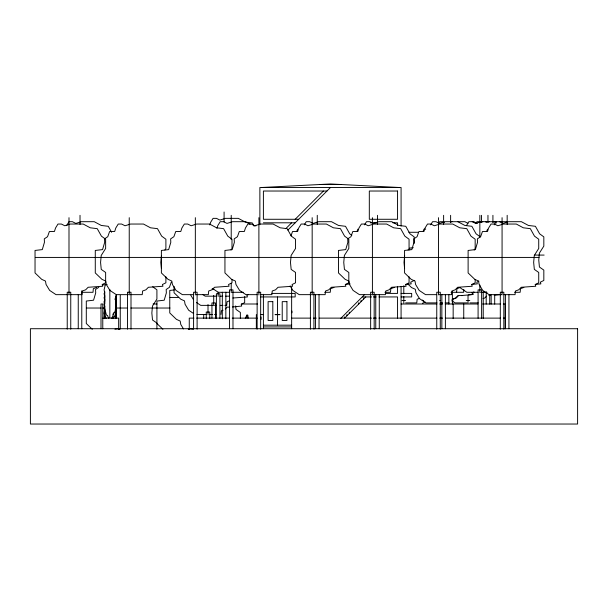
<?xml version="1.0" encoding="UTF-8"?>
<svg xmlns="http://www.w3.org/2000/svg" width="608" height="608" viewBox="0 0 608 608"><rect width="100%" height="100%" fill="white"/><g stroke="black" fill="none" stroke-linecap="round" stroke-linejoin="round"><path stroke-width="0.91" d="M104.622 301.454L104.758 297.016L104.097 293.687L104.926 291.901M104.644 304.471L104.758 300.922L104.097 297.586L104.926 295.807M104.644 308.37L104.736 305.71M104.644 312.276L104.758 308.727M104.644 316.175L104.736 313.515M161.462 255.459L160.831 262.436L161.416 268.516M404.632 255.459L404.001 262.436L404.586 268.516M220.993 314.473L221.35 310.832L223.022 310.232M452.002 301.066L452.185 299.25L455.536 298.034L457.991 295.518L462.118 295.579M452.534 302.89L452.892 299.25L456.236 298.034L458.698 295.518M456.593 292.296L456.95 288.663L460.302 287.447M463.866 289.568L463.6 292.296L451.03 292.296M116.318 300.489L115.231 310.855L114.213 313.006L113.871 312.679L113.384 313.196L112.966 314.716L113.666 314.161L111.697 318.318M116.318 304.388L115.231 314.762L114.213 316.912L113.871 316.578L113.384 317.095L112.966 318.622M116.318 308.294L115.231 318.668M115.664 318.516L116.318 312.2M116.128 317.908L116.318 316.099M245.298 318.516L246.78 315.088L247.813 315.157L248.216 318.121M108.444 318.242L107.586 315.461L106.385 315.073L105.724 312.36L105.511 312.732L105.085 312.079L104.728 308.689M115.725 297.928L116.318 295.366M115.725 301.834L116.318 299.273L115.33 299.736L114.965 299.379L116.318 295.024M115.725 305.733L116.318 303.179M115.725 309.639L116.318 307.078M115.725 313.546L116.318 310.984M115.725 317.444L116.318 314.883M105.45 284.24L104.097 289.78L104.758 293.109L104.644 304.061M104.675 303.118L104.067 304.403L104.713 306.858M104.675 307.025L104.067 308.302L104.713 310.756M104.675 310.924L104.067 312.208L104.819 318.174M104.675 314.83L104.067 316.114L104.713 318.569M290.974 235.843L292.554 231.511L297.608 231.488L298.718 228L301.158 224.04L304.555 224.04L307.96 225.766L313.515 224.04L326.39 224.04L333.42 227.802L340.419 228.654L344.607 236.147L348.817 239.225L348.817 248.467L344.386 255.459L343.756 262.436L344.424 269.39L348.817 272.452L348.817 282.811L345.367 284.521L345.861 286.246L331.314 287.28L328.852 289.796L325.5 291.012L325.143 294.652L313.097 294.652M209.806 224.93L210.634 222.315L213.074 218.356L216.471 218.356L219.876 220.081L225.431 218.356L238.306 218.356L245.336 222.118L252.335 222.969L254.007 225.963M216.942 228.266L217.77 225.652L220.21 221.692L223.607 221.692L227.012 223.41L232.568 221.692L245.442 221.692L250.131 224.2M104.378 304.57L104.28 307.732M104.378 308.469L104.28 311.638M104.378 316.282L104.219 318.668M115.786 300.496L116.318 298.931M115.786 304.395L116.318 302.83M115.786 308.302L116.318 306.736M115.786 312.208L116.318 310.642M115.786 316.107L116.318 314.541M115.71 298.855L116.318 297.342L115.543 297.312M115.71 302.754L116.318 301.249L115.543 301.211M115.71 306.66L116.318 305.148L115.543 305.117M115.71 310.566L116.318 309.054L115.543 309.024M115.71 317.315L116.318 315.803L115.543 315.772M171.281 282.112L169.427 287.31L166.182 289.469L166.349 292.919L164.198 300.208L156.932 301.044L156.91 329.103M296.894 230.888L297.654 229.155M357.147 230.888L357.899 229.155M423.244 230.888L424.004 229.155L425.691 229.148M486.803 230.888L487.563 229.155M104.926 299.706L104.097 301.492L104.28 303.825M104.926 311.418L104.097 313.204L104.28 315.537M66.568 225.652L69.008 221.692L72.405 221.692L75.81 223.41L81.366 221.692L94.24 221.692L101.27 225.454L108.27 226.298L111.621 232.294M304.304 224.854L306.257 221.692L309.654 221.692L313.059 223.41L318.615 221.692L331.489 221.692L338.519 225.454L345.519 226.298L349.706 233.791L351.812 235.334M364.549 224.854L366.502 221.692L369.9 221.692L373.304 223.41L378.86 221.692L391.734 221.692L398.764 225.454L405.764 226.298L409.952 233.791L414.162 236.877L414.162 243.474M430.654 224.854L432.607 221.692L436.004 221.692L439.409 223.41L444.965 221.692L464.846 221.692L467.97 223.364M438.642 223.273L439.614 221.692L443.012 221.692L444.372 222.376M466.404 225.652L468.844 221.692L473.852 221.692L477.257 223.41M475.973 223.273L476.946 221.692L480.343 221.692L481.703 222.376M494.213 224.854L496.166 221.692M164.905 250.025L165.893 248.467L165.893 239.225L161.675 236.147L157.487 228.654L150.495 227.802L143.465 224.04L130.591 224.04L125.028 225.766L121.623 224.04L118.233 224.04L115.794 228L114.684 231.488L109.63 231.511L107.776 236.71L104.53 238.868L104.698 242.318L102.547 249.607L95.281 250.443L95.281 272.931L101.931 279.33L105.731 281.071L106.301 284.445L109.888 290.396L116.265 294.652L128.311 294.652M231.01 250.025L231.998 248.467L231.998 239.225L227.78 236.147L223.592 228.654L216.6 227.802L209.57 224.04L196.688 224.04L191.132 225.766L187.728 224.04L184.338 224.04L181.898 228L180.789 231.488L175.735 231.511L173.88 236.71L170.635 238.868L170.802 242.318L168.652 249.607L161.386 250.443L161.386 272.931L168.036 279.33L171.828 281.071L172.406 284.445L175.993 290.396L182.37 294.652L193.488 294.652M408.082 250.025L409.062 248.467L409.062 239.225L404.852 236.147L400.664 228.654L393.665 227.802L386.635 224.04L373.76 224.04L368.205 225.766L364.8 224.04L361.403 224.04L358.963 228L357.854 231.488L352.807 231.511L350.945 236.71L347.708 238.868L347.867 242.318L345.724 249.607L338.458 250.443L338.458 272.931L345.108 279.33L348.901 281.071L349.478 284.445L353.066 290.396L359.434 294.652L371.488 294.652M474.187 250.025L475.167 248.467L475.167 239.225L470.957 236.147L466.769 228.654L459.77 227.802L452.74 224.04L439.865 224.04L434.31 225.766L430.905 224.04L427.508 224.04L425.068 228L423.958 231.488L418.904 231.511L417.05 236.71L413.812 238.868L413.972 242.318L411.829 249.607L404.563 250.443L404.563 272.931L411.206 279.33L415.006 281.071L415.583 284.445L419.17 290.396L425.539 294.652L436.666 294.652M225.31 308.993L227.156 307.101L229.725 307.146M486.56 296.149L484.713 298.034L483.041 298.642M285.73 228.714L291.642 222.802M295.176 219.275L323.418 191.026M287.896 230.082L330.478 187.5M340.579 318.615L364.602 294.584M365.78 296.94L344.599 318.121L344.599 316.943M276.86 314.716L275.029 314.632L276.784 314.442M98.792 287.31L95.547 289.469L95.714 292.919L93.564 300.208L86.298 301.044L86.298 323.532L92.279 329.285M248.292 294.553L246.916 295.237L247.403 296.962L232.856 298.004M414.162 280.463L410.719 282.165L411.206 283.89L405.528 284.438M422.408 303.346L425.167 301.986M478.891 281.139L476.824 282.165L477.31 283.89L471.633 284.438M473.434 292.076L472.051 292.752L472.545 294.485L468.677 294.85M474.134 292.076L472.758 292.752L473.244 294.485L461.411 295.579M278.221 314.45L280.022 314.594L278.297 314.731M96.702 287.447L93.351 288.663L92.994 292.296L81.875 292.296M229.558 300.823L227.042 301.735L226.685 305.368L224.831 305.368M333.952 287.447L330.6 288.663L330.243 292.296L324.68 292.296M394.197 287.447L390.845 288.663L390.488 292.296L384.925 292.296M419.649 298.338L417.134 299.25L416.776 302.89L405.65 302.89M523.853 287.447L520.501 288.663L520.144 292.296L514.588 292.296M450.384 222.178L451.972 221.692M481.224 222.178L482.813 221.692M487.715 222.178L489.303 221.692M492.685 222.178L494.274 221.692M114.942 329.209L118.659 328.715M413.296 247.669L409.663 248.087L409.663 249.865M174.306 289.932L169.761 290.449L169.761 312.945L176.411 319.337L180.204 321.077L180.781 324.459L183.472 328.92M102.585 284.985L107.122 284.529M345.276 284.438L350.185 283.966M232.393 306.979L241.703 306.067L241.216 304.342L244.667 302.64L244.667 296.598M535.184 284.438L540.862 283.89L540.375 282.165L543.826 280.463L543.826 270.104L539.425 267.034L538.756 260.08L539.387 253.11L543.826 246.111L543.826 236.877L539.608 233.791L535.42 226.298L528.428 225.454L521.398 221.692L508.516 221.692L502.96 223.41L499.556 221.692M494.228 295.214L500.954 294.553M261.638 187.5L330.478 183.966L399.319 187.5M319.892 184.513L341.058 184.513M326.944 191.026L263.401 191.026L263.401 219.275L298.703 219.275M507.148 221.692L481.202 221.692L475.646 223.41L472.241 221.692M263.401 222.802L295.176 222.802M370.249 222.802L376.846 222.802M392.844 222.802L397.556 222.802L397.556 225.629M408.827 232.279L418.023 232.279M534.721 255.079L544.13 255.079M35.348 257.427L539.03 257.427M212.032 288.96L213.887 288.96M229.368 292.296L218.242 292.296L212.58 288.511M232.15 292.296L243.268 292.296M477.994 292.296L466.876 292.296L460.507 288.04M480.776 292.296L487.031 292.296M271.875 293.406L295.176 293.406L295.176 296.94L260.756 296.94M385.312 293.406L397.556 293.406L397.556 286.816M401.082 293.406L411.677 293.406L411.677 296.94L401.082 296.94M68.066 294.652L56.012 294.652L49.643 290.396L46.056 284.445L45.478 281.071L41.686 279.33L35.036 272.931L35.036 250.443L42.302 249.607L44.445 242.318L44.285 238.868L47.523 236.71L49.385 231.511L54.431 231.488L55.541 228L57.98 224.04L61.378 224.04L64.782 225.766L70.338 224.04L83.212 224.04L90.242 227.802L97.242 228.654L101.43 236.147L105.64 239.225L105.64 248.467L101.209 255.459L100.578 262.436L101.247 269.39L105.64 272.452L105.64 282.811L102.197 284.521L102.684 286.246L88.137 287.28L85.675 289.796L82.323 291.012L81.966 294.652L69.92 294.652M130.165 294.652L142.219 294.652L142.576 291.012L145.928 289.796L148.382 287.28L162.936 286.246L162.442 284.521L165.893 282.811L165.893 276.777M196.27 294.652L208.324 294.652L208.681 291.012L212.025 289.796L214.487 287.28L229.034 286.246L228.547 284.521L231.998 282.811L231.998 279.361M257.047 294.652L245.921 294.652L239.552 290.396L235.957 284.445L235.387 281.071L231.587 279.33L224.945 272.931L224.945 250.443L232.203 249.607L234.354 242.318L234.186 238.868L237.432 236.71L239.286 231.511L244.34 231.488L245.45 228L247.889 224.04L251.286 224.04L254.691 225.766L260.247 224.04L273.121 224.04L280.151 227.802L287.151 228.654L291.338 236.147L295.549 239.225L295.549 248.467L291.118 255.459L290.487 262.436L291.156 269.39L295.549 272.452L295.549 282.811L292.098 284.521L292.592 286.246L278.046 287.28L275.584 289.796L272.232 291.012L271.875 294.652L260.748 294.652M311.243 294.652L299.189 294.652L292.82 290.396L290.13 285.935M373.342 294.652L385.388 294.652L385.746 291.012L389.097 289.796L391.56 287.28L406.106 286.246L405.62 284.521L409.062 282.811L409.062 276.777M439.447 294.652L451.493 294.652L451.85 291.012L455.202 289.796L457.664 287.28L472.211 286.246L471.724 284.521L475.167 282.811L475.167 279.361M501.144 294.652L489.098 294.652L482.722 290.396L479.134 284.445L478.557 281.071L474.764 279.33L468.114 272.931L468.114 250.443L475.38 249.607L477.531 242.318L477.364 238.868L480.609 236.71L482.463 231.511L487.517 231.488L488.627 228L491.066 224.04L494.456 224.04L497.861 225.766L503.416 224.04L516.298 224.04L523.328 227.802L530.32 228.654L534.508 236.147L538.726 239.225L538.726 248.467L534.288 255.459L533.657 262.436L534.333 269.39L538.726 272.452L538.726 282.811L535.276 284.521L535.762 286.246L521.216 287.28L518.753 289.796L515.409 291.012L515.052 294.652L503.926 294.652M216.296 296.172L205.17 296.172L203.049 294.758M219.997 296.172L222.779 296.172M225.56 296.172L229.269 296.172M362.254 296.94L371.541 296.94M373.396 296.94L376.185 296.94M378.974 296.94L397.556 296.94L397.556 318.592M170.073 297.441L178.471 297.441M402.032 300.466L405.566 300.466M439.736 300.466L440.618 300.466M466.268 300.466L469.794 300.466M436.992 302.89L425.874 302.89L419.505 298.634L415.91 292.684L415.34 289.309L411.54 287.561L407.55 283.731M440.701 302.89L442.556 302.89M445.117 302.89L449.046 302.89M467.104 302.89L455.05 302.89L452.93 301.469M469.885 302.89L478.222 302.89M153.079 304L156.97 304M241.353 304L257.518 304M401.082 304L436.909 304M439.736 304L442.563 304M445.216 304L477.888 304M482.6 304L500.513 304M503.333 304L505.225 304L505.225 328.715M212.785 305.368L200.731 305.368L196.483 302.533M214.639 305.368L216.494 305.368M220.202 305.368L222.976 305.368M86.61 308.028L101.133 308.028M102.889 308.028L104.644 308.028M115.474 308.028L127.467 308.028M130.872 308.028L170.02 308.028M196.893 314.473L206.158 314.473M209.866 314.473L212.648 314.473M214.502 314.473L216.357 314.473M260.756 314.594L263.401 314.594M102.775 318.121L118.659 318.121L118.659 329.582M193.96 318.121L189.263 318.121L189.263 329.582M196.642 318.121L229.619 318.121M232.218 318.121L257.222 318.121M291.642 318.121L310.772 318.121M313.477 318.121L316.327 318.121M319.17 318.121L371.48 318.121M373.282 318.121L376.223 318.121M378.974 318.121L436.932 318.121M439.728 318.121L442.624 318.121M445.428 318.121L500.483 318.121M503.333 318.121L505.225 318.121M263.401 325.181L291.642 325.181M263.401 326.944L291.642 326.944M118.659 328.875L119.54 328.875M188.381 328.875L189.263 328.875M488.885 295.549L490.595 295.579M253.346 225.56L255.976 225.872M189.263 328.715L192.979 329.209M485.313 221.692L486.674 222.376M494.076 221.692L496.417 222.946M457.839 221.692L464.869 225.454L471.869 226.298L476.056 233.791L480.267 236.877M422.332 300.048L423.746 300.998M193.618 313.523L188.662 310.217L185.075 304.266L184.498 300.892L180.705 299.151L174.055 292.752L174.055 286.414M156.91 323.053L152.517 319.99L151.848 313.036L152.479 306.067L156.91 299.068L156.91 289.826L152.699 286.748M156.932 323.532L162.914 329.285M190.775 295.169L193.466 299.63M106.202 318.296L104.865 315.111L104.622 305.353M235.638 305.923L235.98 309.396L240.373 312.466L240.373 318.508M104.622 309.259L104.644 311.866M104.622 313.166L104.66 317.505M508.934 294.614L508.934 328.715M507.171 215.323L507.171 224.466M505.408 294.614L505.408 328.715M503.834 329.171L503.834 292.235L500.308 292.235L500.308 329.171M502.071 217.679L502.071 294.918M494.692 294.614L494.692 304.084M492.921 215.323L492.921 222.133M491.158 294.614L491.158 304.084M489.721 294.614L489.721 304.084M487.958 215.323L487.958 222.133M486.195 291.772L486.195 304.084M483.231 291.772L483.231 318.296M481.62 318.296L481.62 289.879L478.086 289.879L478.086 318.296M481.46 215.323L481.46 222.133M479.849 215.323L479.849 236.892M479.849 285.015L479.849 292.562M468.031 295.602L468.031 303.156M463.744 304L463.744 318.645M453.158 304L453.158 318.645M452.39 291.772L452.39 304.084M450.619 215.323L450.619 222.133M448.856 294.614L448.856 304.084M445.383 294.614L445.383 328.715M443.62 215.323L443.62 224.466M441.849 294.614L441.849 328.715M440.283 329.171L440.283 292.235L436.757 292.235L436.757 329.171M438.52 217.679L438.52 294.918M403.796 285.73L403.796 293.839M403.796 296.438L403.796 303.156M401.082 226.1L401.082 187.5L259.874 187.5L259.874 224.686M401.082 286.345L401.082 318.645M379.278 294.614L379.278 328.715M377.515 215.323L377.515 224.466M375.752 294.614L375.752 328.715M374.178 329.171L374.178 292.235L370.652 292.235L370.652 329.171M372.415 217.679L372.415 294.918M363.424 298.118L363.424 299.296M361.076 300.466L361.076 301.644M358.697 302.822L358.697 304M349.304 312.238L349.304 313.416M346.955 314.594L346.955 315.765M319.033 294.614L319.033 328.715M317.262 215.323L317.262 224.466M315.499 294.614L315.499 328.715M313.933 329.171L313.933 292.235L310.399 292.235L310.399 329.171M312.17 217.679L312.17 294.918M291.939 311.06L291.939 312.824M291.642 287.759L291.642 328.715M277.522 296.94L277.522 325.181M263.401 294.295L263.401 328.715M261.045 316.943L261.045 319.299M260.665 329.171L260.665 292.235L257.131 292.235L257.131 329.171M258.894 217.679L258.894 294.918M256.34 314.594L256.34 328.715M247.03 315.088L247.03 318.121M232.986 328.715L232.986 289.879L229.452 289.879L229.452 328.715M231.222 215.323L231.222 239.651M231.222 283.252L231.222 292.562M225.849 292.228L225.849 318.752M224.086 211.994L224.086 222.011M222.315 292.228L222.315 318.752M219.914 318.387L219.914 293.755L216.38 293.755L216.38 318.387M218.143 292.22L218.143 296.446M215.475 318.106L215.475 302.951L211.949 302.951L211.949 318.106M213.712 295.442L213.712 305.634M209.775 318.683L209.775 312.056L206.249 312.056L206.249 318.683M208.012 304.547L208.012 314.739M203.718 314.48L203.718 318.44M197.106 329.171L197.106 292.235L193.58 292.235L193.58 329.171M195.343 217.679L195.343 294.918M188.381 328.715L188.381 329.582M131.001 329.171L131.001 292.235L127.475 292.235L127.475 329.171M129.238 217.679L129.238 294.918M120.255 295.359L120.255 329.034M119.54 328.715L119.54 329.582M116.318 295.146L116.318 318.448M109.835 289.385L109.835 317.961M102.775 328.715L102.775 304L101.004 304L101.004 328.715M81.784 290.829L81.784 328.715M80.02 215.323L80.02 224.466M78.25 294.614L78.25 328.715M70.756 329.171L70.756 292.235L67.23 292.235L67.23 329.171M68.993 217.679L68.993 294.918M397.556 191.026L369.314 191.026L369.314 219.275L397.556 219.275L397.556 191.026M272.817 301.644L268.105 301.644L268.105 320.477L272.817 320.477L272.817 301.644M286.938 301.644L282.226 301.644L282.226 320.477L286.938 320.477L286.938 301.644M577.6 328.715L30.4 328.715L30.4 424.034L577.6 424.034L577.6 328.715"/></g></svg>
